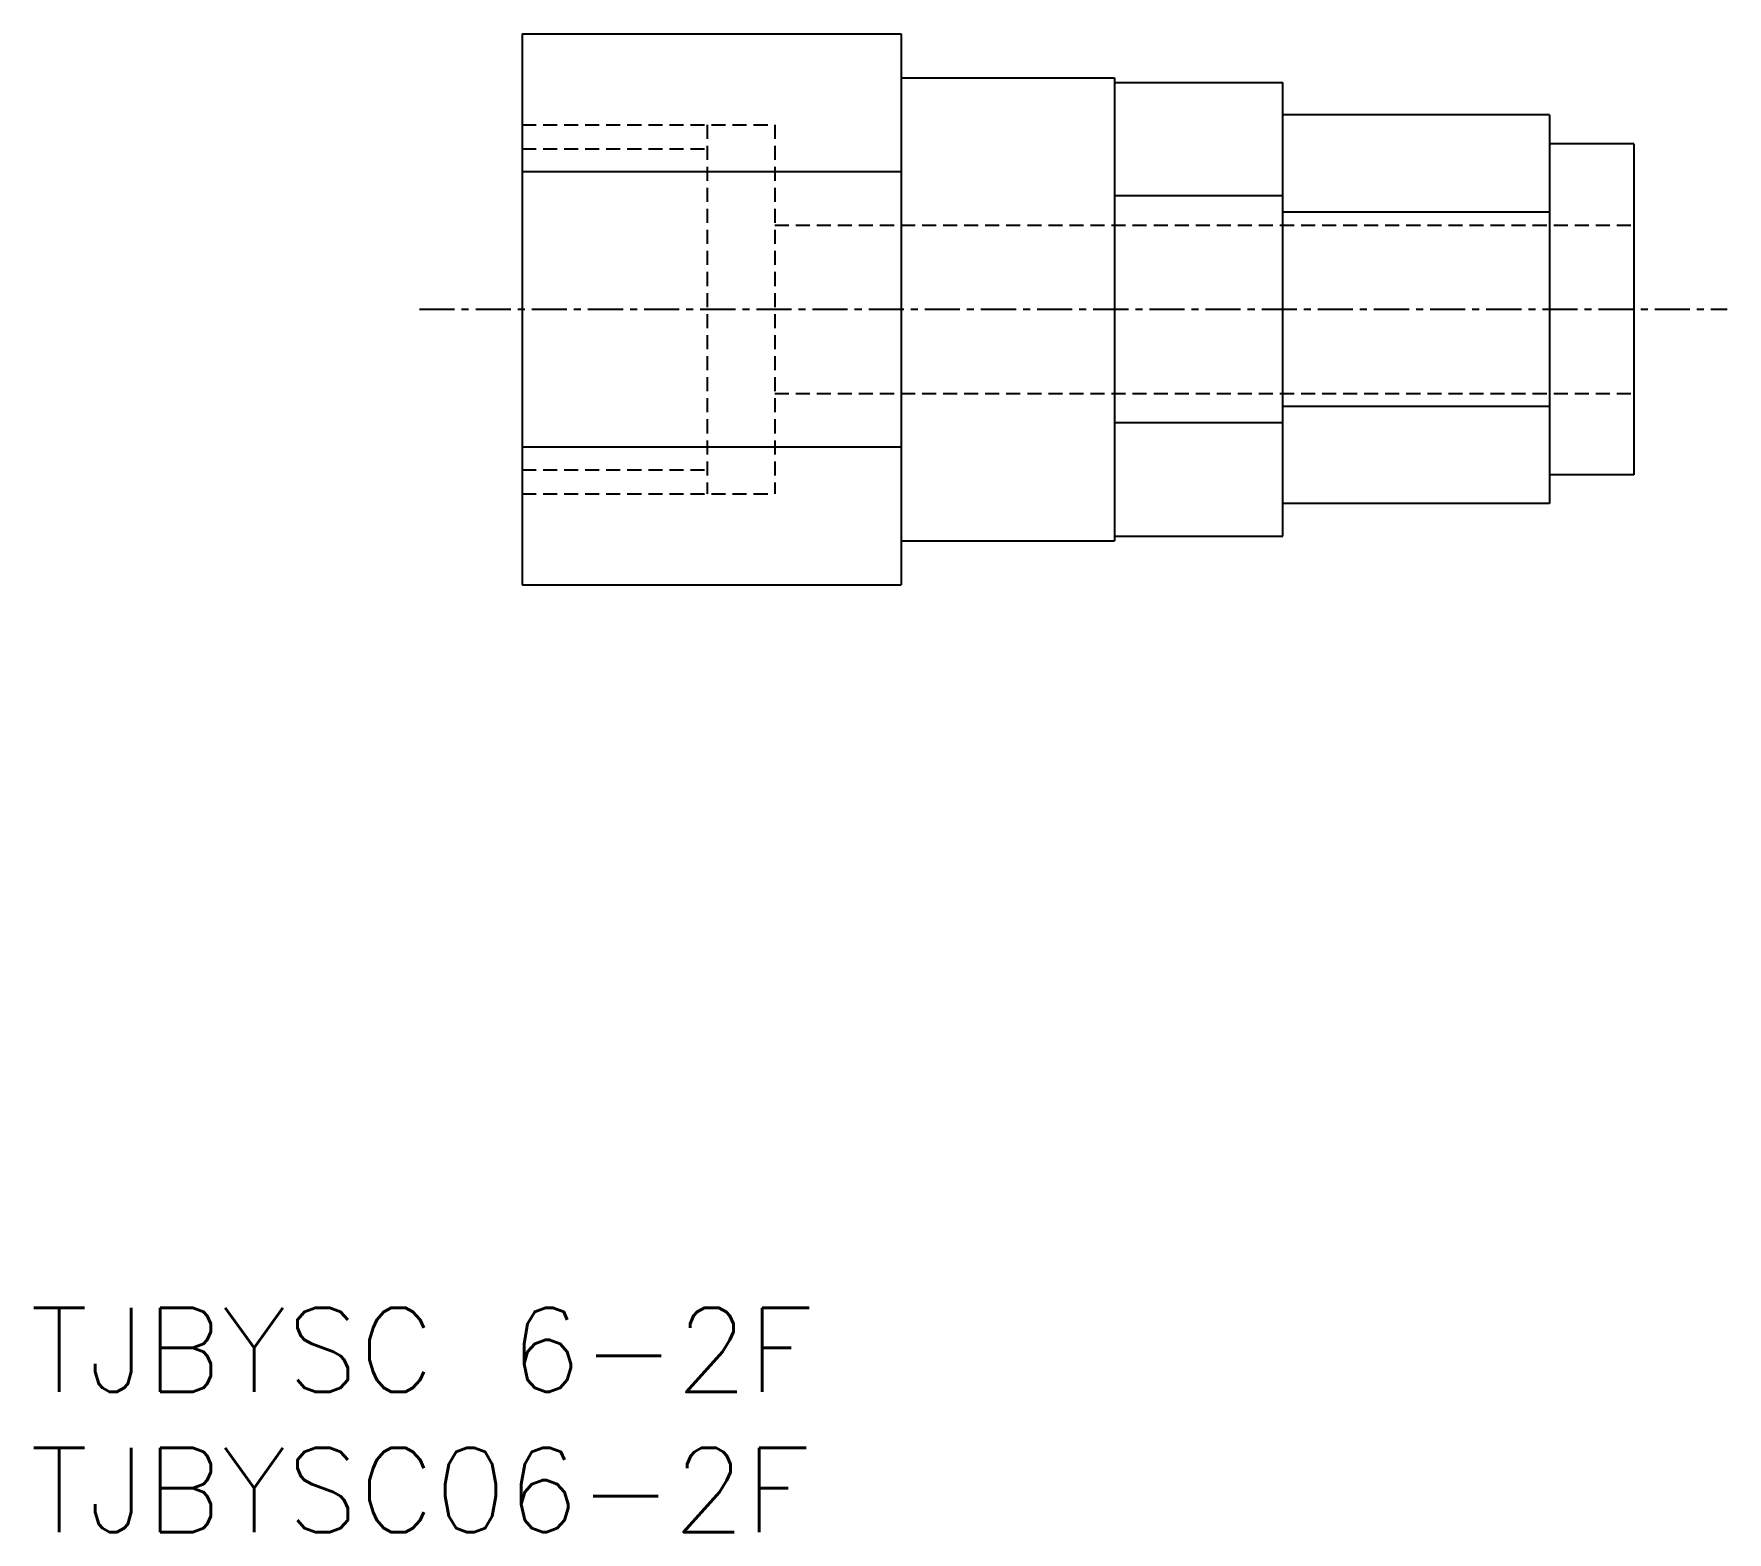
# Model space of a CAD drawing. Extents: x 0.1 to 60.4, y 0 to 53.4.
import ezdxf

# ---------------------------------------------------------------- set-up
doc = ezdxf.new("R2010")
doc.units = 0
doc.linetypes.add('CENTER', pattern=[2, 1.25, -0.25, 0.25, -0.25])
doc.linetypes.add('DASHED', pattern=[0.75, 0.5, -0.25])
doc.layers.get('0').update_dxf_attribs({"linetype": 'CONTINUOUS'})
doc.layers.add('CENTER', color=1, linetype='CENTER')
doc.styles.get("Standard").update_dxf_attribs({"font": 'txt.shx'})

# ---------------------------------------------------------------- blocks, each defined once
blk = doc.blocks.new('*U4')
at = {"color": 7, "linetype": 'CONTINUOUS'}
blk.add_text('TJBYSC06-2F', height=3, dxfattribs=at).set_placement((0, 0))
blk = doc.blocks.new('*U5')
at = {"color": 7, "linetype": 'CONTINUOUS'}
blk.add_text('TJBYSC 6-2F', height=3, dxfattribs=at).set_placement((0, 5))

msp = doc.modelspace()

# ---------------------------------------------------------------- linework, layer by layer
at = {"color": 7, "linetype": 'CONTINUOUS'}
for p, q in [((17.519, 53.396), (31.019, 53.396)), ((17.519, 53.396), (17.519, 33.766)), ((31.019, 53.396), (31.019, 33.766)), ((31.019, 51.831), (38.619, 51.831)), ((38.619, 51.831), (38.619, 35.331)), ((38.619, 51.664), (44.619, 51.664)), ((44.619, 35.498), (44.619, 51.664)), ((54.119, 50.509), (44.619, 50.509)), ((54.119, 50.509), (54.119, 36.653)), ((57.119, 49.481), (54.119, 49.481)), ((57.119, 49.481), (57.119, 37.681)), ((17.519, 48.488), (31.019, 48.488)), ((44.619, 47.622), (38.619, 47.622)), ((54.119, 47.045), (44.619, 47.045)), ((54.119, 40.117), (44.619, 40.117)), ((44.619, 39.539), (38.619, 39.539)), ((17.519, 38.673), (31.019, 38.673)), ((57.119, 37.681), (54.119, 37.681)), ((54.119, 36.653), (44.619, 36.653)), ((31.019, 35.331), (38.619, 35.331)), ((38.619, 35.498), (44.619, 35.498)), ((17.519, 33.766), (31.019, 33.766))]:
    msp.add_line(p, q, dxfattribs=at)
at = {"color": 3, "linetype": 'DASHED'}
for p, q in [((17.519, 50.159), (26.519, 50.159)), ((24.119, 50.159), (24.119, 37.002)), ((26.519, 50.159), (26.519, 37.002)), ((17.519, 49.303), (24.119, 49.303)), ((26.519, 46.581), (57.119, 46.581)), ((26.519, 40.581), (57.119, 40.581)), ((17.519, 37.858), (24.119, 37.858)), ((17.519, 37.002), (26.519, 37.002))]:
    msp.add_line(p, q, dxfattribs=at)
at = {"layer": 'CENTER', "color": 1, "linetype": 'CENTER'}
msp.add_line((13.867, 43.581), (60.447, 43.581), dxfattribs=at)

# ---------------------------------------------------------------- block references
at = {"color": 7, "linetype": 'CONTINUOUS'}
for name in ['*U5', '*U4']:
    msp.add_blockref(name, (0, 0), dxfattribs=at)

doc.saveas('drawing.dxf')
